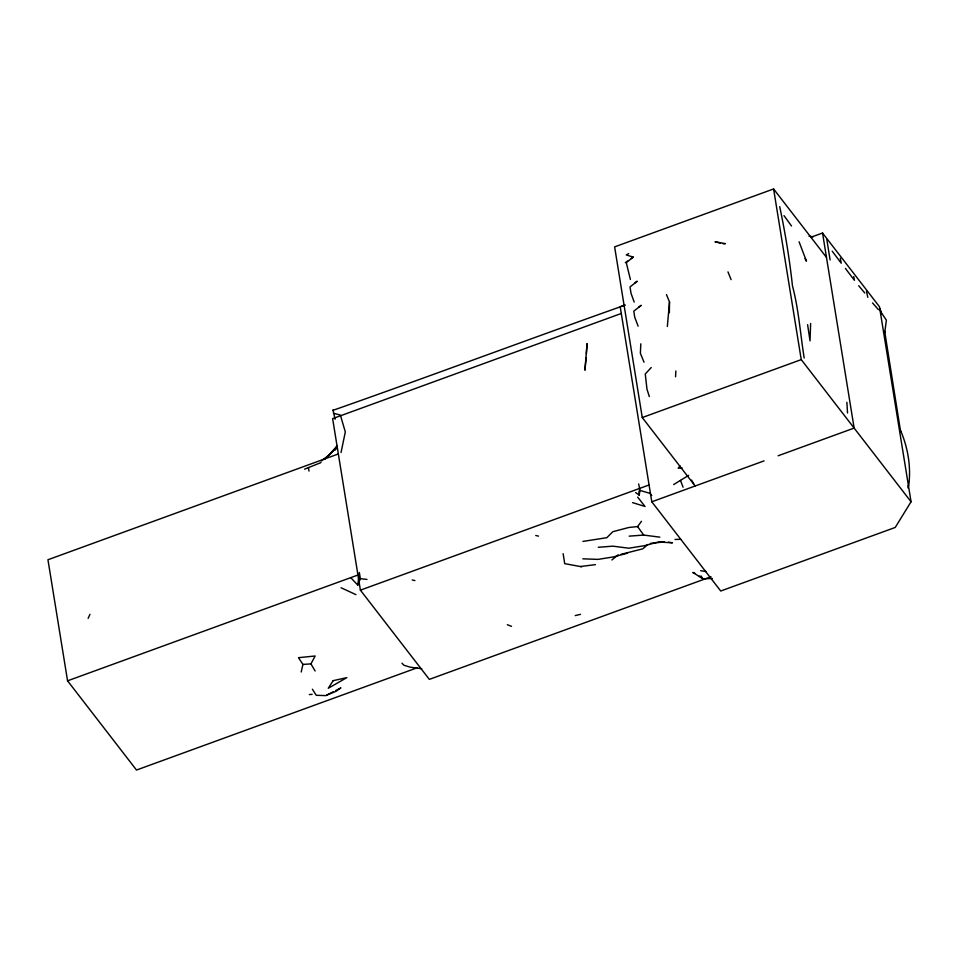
<?xml version="1.0" encoding="UTF-8"?>
<svg xmlns="http://www.w3.org/2000/svg" width="959" height="959" viewBox="0 0 959 959"><rect width="100%" height="100%" fill="white"/><g stroke="black" fill="none" stroke-linecap="round" stroke-linejoin="round"><path stroke-width="1.44" d="M669.37 312.73L669.502 302.013L666.469 294.593M810.631 323.459L810.019 340.889L807.61 324.693M640.804 343.837L640.384 353.344L644.04 362.214M675.556 376.791L675.843 370.989M586.405 353.739L587.052 343.598L584.942 370.234L586.069 357.923M667.344 326.504L669.502 302.013M332.893 410.356C430.064 376.216 527.69 339.618 625.364 305.034M907.933 487.903L908.197 485.362M357.803 585.11L359.325 572.475L360.356 578.685L357.803 585.11L350.97 577.893M884.701 332.917L886.38 320.15L881.585 313.09L879.655 308.378L881.537 313.977M908.7 485.757C911.23 466.709 907.897 447.026 900.069 429.416M635.649 492.59L639.197 495.108L639.965 490.409L638.658 483.995M341.032 452.564L345.312 431.946L340.373 415.055L333.48 413.257M301.21 671.995L302.924 664.419L298.465 657.682L315.163 655.992L310.932 663.88L302.924 664.419M88.132 618.399L89.954 614.311M335.314 449.687L337.16 445.611L329.452 454.83L324.334 459.337L334.008 449.975L329.452 454.83L321.133 461.087M335.326 449.831L337.196 446.163M811.278 237.125L822.534 233.025L879.463 306.712L911.05 501.773L895.226 527.45L720.724 591.02L651.796 501.797L620.197 306.748L624.393 305.214M582.904 541.427L606.819 537.699L612.813 531.706L628.96 527.462L637.603 526.575L641.487 521.288M680.015 465.894L678.217 468.256L682.077 467.944M651.257 367.513L645.263 373.986L646.977 389.21L649.339 396.606M647.912 544.496L642.698 548.848L620.905 554.374M611.854 559.96L618.171 554.817M628.684 253.596L626.287 254.962L633.216 257.084L626.287 262.658L630.399 279.489M625.328 262.622L627.582 261.04M630.962 258.666L633.216 257.084M634.906 282.869L637.255 281.227L630.003 286.957L631.046 293.37L634.187 302.073M638.85 307.012L641.283 305.322L633.779 311.16L634.786 317.393L638.131 326.192M673.674 484.559L688.646 475.34M320.965 462.598L304.554 469.167M333.252 691.799L325.808 695.611L316.206 695.287L312.406 689.221M335.842 690.468L340.865 687.903L336.058 691.319L326.923 695.035M826.49 257.408L773.601 188.959L614.623 246.871L642.266 417.549L695.155 485.997M621.288 313.473L332.629 418.639L360.404 590.157L429.332 679.38L710.991 576.767M338.347 453.955L47.95 559.744L67.562 680.818L136.49 770.041L417.069 667.824M642.266 417.549L801.245 359.625L911.05 501.773M67.562 680.818L357.959 575.016M360.404 590.157L649.075 484.978M651.796 501.797L764.083 460.883M778.157 455.765L854.133 428.086L822.534 233.025M627.522 553.187L613.664 556.867L598.056 559.385L582.82 558.821M575.22 615.594L580.519 614.335M650.346 543.405L664.383 541.883M580.507 566.517L595.479 564.635M723.17 243.838L725.424 243.646L714.982 241.74L720.449 243.142M598.272 547.289L612.849 546.162L628.936 548.212L644.496 545.671L658.413 541.991L672.487 542.806L668.471 542.207M629.176 536.153L643.681 535.062L659.84 537.16M309.385 694.556L312.131 694.364M421.756 668.759L410.008 667.128L403.823 665.186L401.965 663.208M675.04 539.438L680.65 539.294M712.357 578.529L702.875 578.768L692.83 572.439L694.927 573.35M360.356 578.685L366.997 579.428M809.036 236.238L813.244 236.729M700.657 570.665L706.244 571.636M581.741 566.793L564.719 563.652L563.125 553.679M535.757 535.482L538.49 536.117M412.226 579.967L414.923 580.591M639.965 490.409L649.794 493.286L651.748 495.479M632.532 502.6L645.035 506.484L637.639 497.098M507.335 624.717L511.507 626.323M341.056 587.747L355.957 594.64M699.375 576.071L702.875 578.768L700.969 575.951M872.522 302.924L878.444 309.649M858.713 285.698L864.754 293.022M845.418 268.436L854.445 280.328L853.738 276.6M791.511 226L783.982 215.619M832.196 251.174L841.223 263.198L840.3 258.211M637.603 526.575L643.681 535.062M691.547 480.111L693.729 483.696M310.932 663.88L315.127 671.012M805.045 258.642L806.435 261.184L799.099 241.824M727.965 271.877L731.106 279.632M680.47 480.423L683.096 487.208M335.111 419.215L332.941 409.937M779.715 206.665C785.229 232.785 789.593 259.326 792.47 285.89C798.715 309.469 800.345 333.96 804.181 358.031M866.456 291.248L867.799 297.362M826.874 239.822L830.11 259.973M773.601 188.959L801.245 359.625M308.45 467.704L309.002 471.073M884.654 331.227L900.621 431.694M846.869 402.265L847.528 413.029M638.994 490.948L639.197 495.108M333.169 680.662L328.266 688.274L346.834 677.629L333.169 680.662"/></g></svg>
